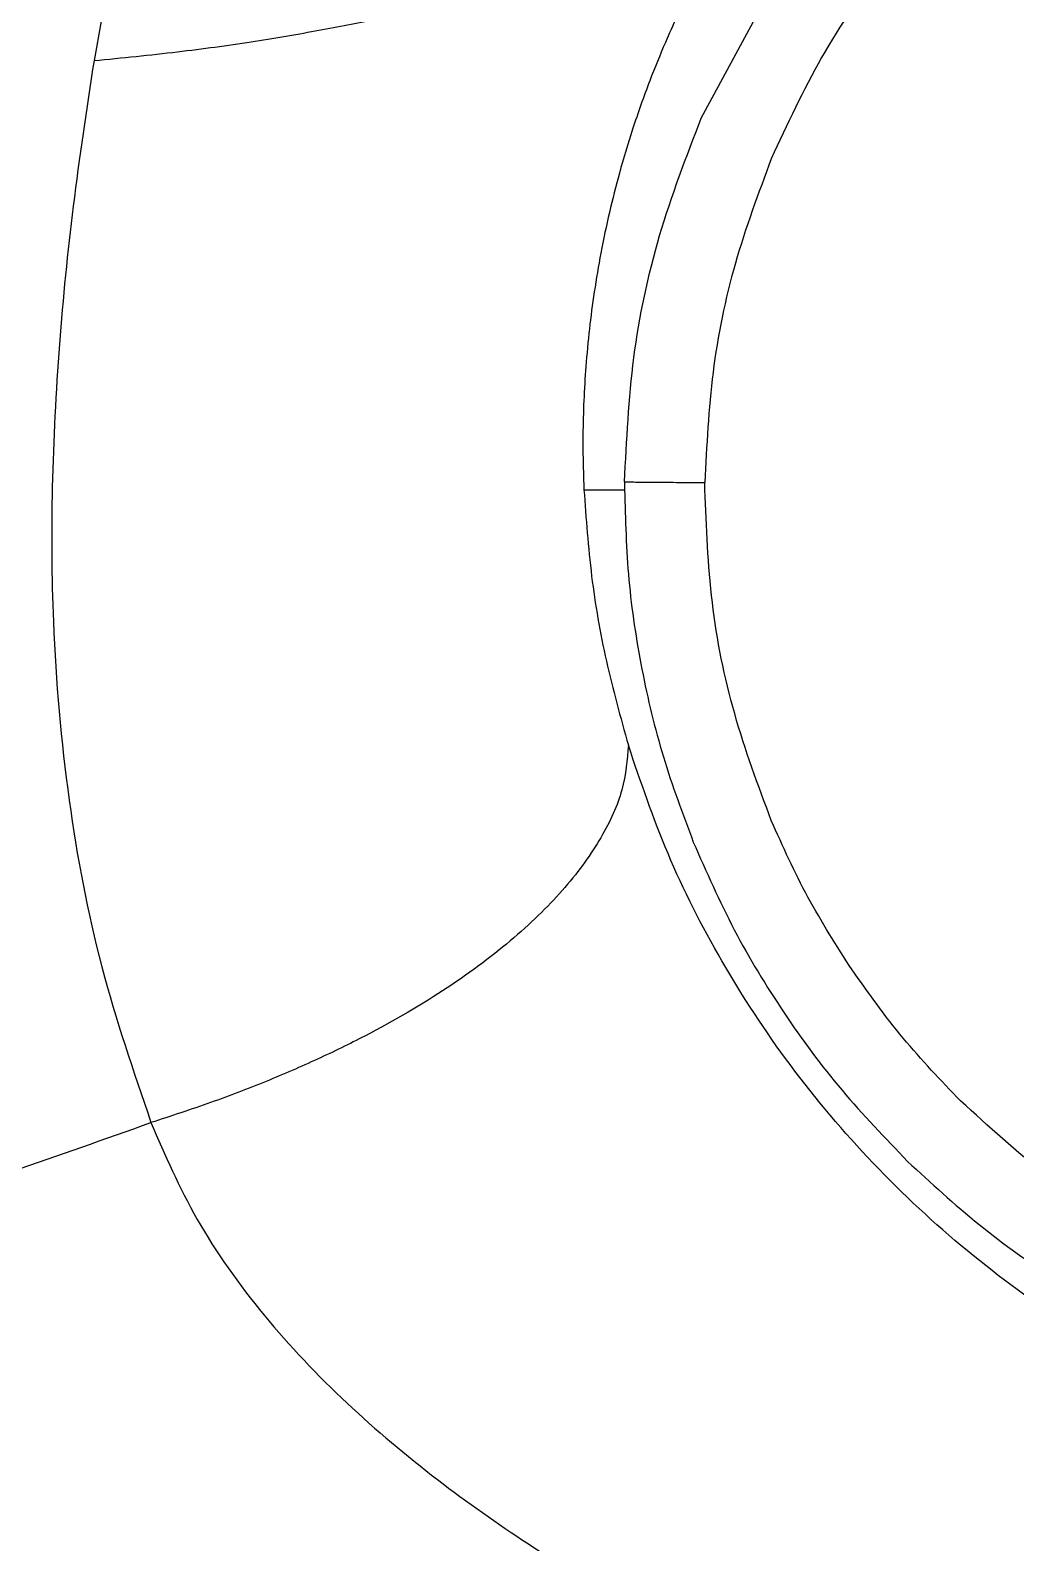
# Model space of a CAD drawing. Extents: x 939 to 1039, y 781 to 934.
# Drawn here: x 972.541 to 974.374, y 852.023 to 854.838 of the extents above; entities that cross this region are included whole.
import ezdxf

# ---------------------------------------------------------------- set-up
doc = ezdxf.new("R2010")
doc.units = 0
doc.header["$MEASUREMENT"] = 0
doc.layers.add('1', color=4, linetype='Continuous')

# ---------------------------------------------------------------- blocks, each defined once
blk = doc.blocks.new('Envoy')
at = {"layer": '1', "color": 3, "linetype": 'Continuous', "lineweight": 25}
for p, q in [((35.135, 55.5002), (35.2817, 55.7721)), ((35.1417, 54.8087), (35.1417, 54.8219)), ((34.9168, 54.8085), (34.9923, 54.8085))]:
    blk.add_line(p, q, dxfattribs=at)
for points, knots in [([(34.2838, 57.1803), (34.2385, 56.9169), (34.1483, 56.3923), (34.0529, 55.8682), (34.0054, 55.6073)], [0, 0, 0, 0, 0.5021115, 1, 1, 1, 1]), ([(35.6165, 55.9469), (35.5686, 55.8953), (35.4726, 55.7919), (35.3542, 55.6158), (35.2948, 55.4882), (35.2652, 55.4246)], [0, 0, 0, 0, 0.333366, 0.667714, 1, 1, 1, 1]), ([(34.0054, 55.6073), (34.0577, 55.6124), (34.1585, 55.6224), (34.297, 55.6415), (34.4173, 55.6621), (34.5558, 55.6893), (34.7032, 55.7216), (34.8501, 55.754), (34.969, 55.779), (35.0582, 55.7961), (35.1185, 55.8059), (35.1379, 55.8046), (35.1477, 55.8039)], [0, 0, 0, 0, 0.074421, 0.143582, 0.208836, 0.271704, 0.393608, 0.513153, 0.632034, 0.751957, 0.87451, 1, 1, 1, 1]), ([(35.1477, 55.8039), (35.1357, 55.7814), (35.1073, 55.728), (35.0713, 55.6498), (35.0364, 55.5641), (35.0077, 55.4831), (34.9831, 55.4012), (34.9636, 55.3243), (34.948, 55.2506), (34.9357, 55.1782), (34.9265, 55.1078), (34.9181, 55.0193), (34.9145, 54.9344), (34.9149, 54.8576), (34.9163, 54.8235), (34.9168, 54.8085)], [0, 0, 0, 0, 0.074535, 0.177512, 0.252813, 0.346413, 0.429854, 0.50319, 0.578246, 0.649244, 0.716204, 0.783307, 0.904565, 0.957927, 1, 1, 1, 1]), ([(34.0054, 55.6073), (33.9917, 55.517), (33.965, 55.341), (33.9388, 55.0762), (33.9254, 54.818), (33.9272, 54.5342), (33.9533, 54.2349), (34.0119, 53.922), (34.0786, 53.7266), (34.1114, 53.6307)], [0, 0, 0, 0, 0.134284, 0.261766, 0.393757, 0.518882, 0.686266, 0.84599, 1, 1, 1, 1]), ([(34.9923, 54.8231), (34.9961, 54.9004), (35.0036, 55.055), (35.0517, 55.2834), (35.1072, 55.428), (35.135, 55.5002)], [0, 0, 0, 0, 0.3332925, 0.6666523, 1, 1, 1, 1]), ([(35.2652, 55.4246), (35.2413, 55.3602), (35.1932, 55.2311), (35.1516, 55.028), (35.145, 54.8904), (35.1417, 54.8219)], [0, 0, 0, 0, 0.33252, 0.667453, 1, 1, 1, 1]), ([(34.9923, 54.8231), (34.9923, 54.8206), (34.9923, 54.8158), (34.9923, 54.811), (34.9923, 54.8085)], [0, 0, 0, 0, 0.499984, 1, 1, 1, 1]), ([(34.9923, 54.8231), (34.9957, 54.8231), (35.0028, 54.823), (35.0381, 54.8227), (35.0867, 54.8223), (35.1238, 54.822), (35.1417, 54.8219)], [0, 0, 0, 0, 0.241192, 0.499987, 0.758787, 1, 1, 1, 1]), ([(34.9168, 54.8085), (34.9206, 54.7551), (34.9282, 54.6496), (34.9556, 54.4905), (34.9848, 54.3852), (34.9994, 54.3329)], [0, 0, 0, 0, 0.341122, 0.672671, 1, 1, 1, 1]), ([(34.9923, 54.8085), (34.9938, 54.7525), (34.997, 54.6405), (35.0224, 54.474), (35.0613, 54.3103), (35.1006, 54.2053), (35.1202, 54.1528)], [0, 0, 0, 0, 0.250001, 0.500027, 0.75004, 1, 1, 1, 1]), ([(35.2653, 54.1928), (35.2408, 54.2586), (35.1917, 54.3904), (35.1501, 54.5981), (35.1445, 54.7386), (35.1417, 54.8087)], [0, 0, 0, 0, 0.332799, 0.667132, 1, 1, 1, 1]), ([(34.9994, 54.3329), (34.9972, 54.3057), (34.9929, 54.2514), (34.9528, 54.1623), (34.8873, 54.0701), (34.7929, 53.9759), (34.6691, 53.8821), (34.5395, 53.8058), (34.4218, 53.7482), (34.3255, 53.7066), (34.2216, 53.6666), (34.1486, 53.6428), (34.1114, 53.6307)], [0, 0, 0, 0, 0.131951, 0.263146, 0.391703, 0.516379, 0.636995, 0.754984, 0.814123, 0.874129, 0.935791, 1, 1, 1, 1]), ([(37.2761, 52.9293), (37.2032, 52.9229), (37.0582, 52.9101), (36.8276, 52.9157), (36.6097, 52.9431), (36.406, 52.9876), (36.203, 53.054), (36.0041, 53.143), (35.8162, 53.2506), (35.6285, 53.3872), (35.4524, 53.5507), (35.2979, 53.7336), (35.1702, 53.9286), (35.0684, 54.1293), (35.0223, 54.2654), (34.9994, 54.3329)], [0, 0, 0, 0, 0.118578, 0.23567, 0.314474, 0.394114, 0.477413, 0.54198, 0.609013, 0.677364, 0.744674, 0.811161, 0.875321, 0.938134, 1, 1, 1, 1]), ([(35.4155, 53.9148), (35.387, 53.9594), (35.33, 54.0483), (35.2868, 54.1447), (35.2653, 54.1928)], [0, 0, 0, 0, 0.500994, 1, 1, 1, 1]), ([(35.1202, 54.1528), (35.1444, 54.0978), (35.1929, 53.9878), (35.2868, 53.8337), (35.3938, 53.6884), (35.4772, 53.6018), (35.5188, 53.5585)], [0, 0, 0, 0, 0.250024, 0.500064, 0.750077, 1, 1, 1, 1]), ([(35.6174, 53.6711), (35.5808, 53.7092), (35.5075, 53.7854), (35.4462, 53.8716), (35.4155, 53.9148)], [0, 0, 0, 0, 0.499292, 1, 1, 1, 1]), ([(36.1443, 53.3235), (36.0801, 53.3527), (35.9515, 53.4112), (35.7738, 53.5283), (35.6695, 53.6236), (35.6174, 53.6711)], [0, 0, 0, 0, 0.333009, 0.667317, 1, 1, 1, 1]), ([(26.9083, 52.7495), (27.2269, 52.7532), (27.8631, 52.7607), (28.8135, 52.7895), (29.7558, 52.8374), (30.584, 52.9034), (31.2971, 52.9829), (31.8953, 53.0679), (32.4794, 53.1719), (33.0454, 53.2983), (33.5904, 53.4457), (33.9397, 53.5697), (34.1114, 53.6307)], [0, 0, 0, 0, 0.131003, 0.261527, 0.391167, 0.519337, 0.603603, 0.686626, 0.76811, 0.847726, 0.925132, 1, 1, 1, 1]), ([(34.1114, 53.6307), (34.1374, 53.5705), (34.1899, 53.4492), (34.317, 53.2701), (34.471, 53.1075), (34.6392, 52.9664), (34.8104, 52.8458), (34.9793, 52.7429), (35.1458, 52.6536), (35.3288, 52.5662), (35.5282, 52.4839), (35.741, 52.4114), (35.9442, 52.3581), (36.1335, 52.3253), (36.3075, 52.3114), (36.4095, 52.3187), (36.4603, 52.3223)], [0, 0, 0, 0, 0.070749, 0.14255, 0.213732, 0.282241, 0.34673, 0.408896, 0.468726, 0.528019, 0.608034, 0.687906, 0.76849, 0.847391, 0.924194, 1, 1, 1, 1]), ([(35.5188, 53.5585), (35.5623, 53.5184), (35.6494, 53.438), (35.7946, 53.3352), (35.948, 53.2452), (36.057, 53.1989), (36.1115, 53.1757)], [0, 0, 0, 0, 0.250035, 0.5000578, 0.7500573, 1, 1, 1, 1])]:
    blk.add_open_spline(points, degree=3, knots=knots, dxfattribs=at)

msp = doc.modelspace()

# ---------------------------------------------------------------- block references
at = {"layer": '1'}
msp.add_blockref('Envoy', (938.6538, 799.1744), dxfattribs=at)

doc.saveas('drawing.dxf')
